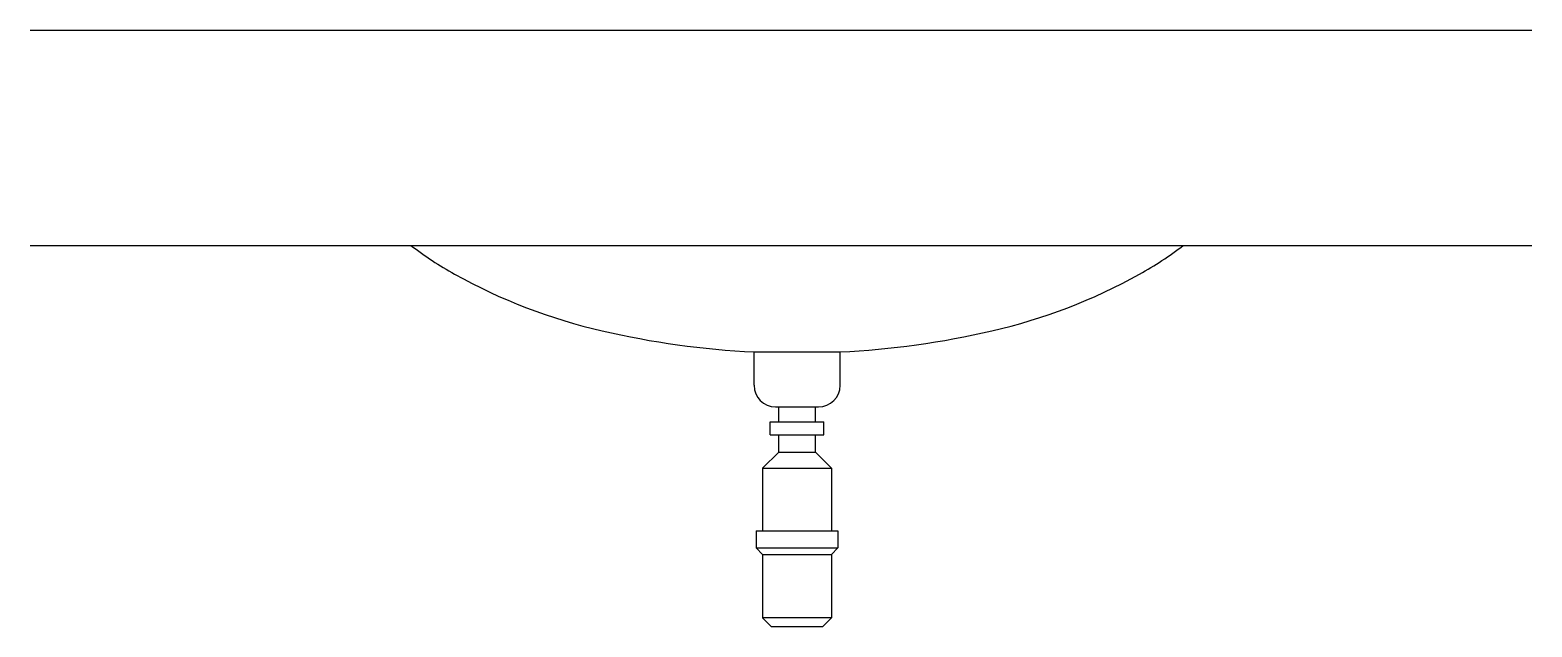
# Model space of a CAD drawing. Extents: x 1.201 to 1.899, y 8.11 to 8.387.
import ezdxf

# ---------------------------------------------------------------- set-up
doc = ezdxf.new("R2010")
doc.units = 0
doc.layers.get('0').update_dxf_attribs({"linetype": 'CONTINUOUS'})

msp = doc.modelspace()

# ---------------------------------------------------------------- linework, layer by layer
at = {"color": 0}
for p, q in [((1.20106, 8.38747), (1.89884, 8.38747)), ((1.20106, 8.28747), (1.89884, 8.28747)), ((1.53742, 8.23797), (1.57742, 8.23797)), ((1.53742, 8.22247), (1.53742, 8.23797)), ((1.57742, 8.22247), (1.57742, 8.23797)), ((1.54742, 8.21247), (1.56742, 8.21247)), ((1.54892, 8.20545), (1.54892, 8.21247)), ((1.56591, 8.20545), (1.56591, 8.21247)), ((1.54492, 8.19945), (1.54492, 8.20545)), ((1.54492, 8.20545), (1.56991, 8.20545)), ((1.54492, 8.19945), (1.56991, 8.19945)), ((1.54892, 8.19145), (1.54892, 8.19945)), ((1.56591, 8.19145), (1.56591, 8.19945)), ((1.56991, 8.19945), (1.56991, 8.20545)), ((1.54892, 8.19145), (1.54142, 8.18395)), ((1.54892, 8.19145), (1.56591, 8.19145)), ((1.56591, 8.19145), (1.57342, 8.18395)), ((1.54142, 8.18395), (1.54142, 8.15495)), ((1.54142, 8.18395), (1.57342, 8.18395)), ((1.57342, 8.18395), (1.57342, 8.15495)), ((1.53842, 8.15495), (1.53842, 8.14695)), ((1.53842, 8.15495), (1.57642, 8.15495)), ((1.57642, 8.15495), (1.57642, 8.14695)), ((1.53842, 8.14695), (1.54142, 8.14395)), ((1.53842, 8.14695), (1.57642, 8.14695)), ((1.54142, 8.14395), (1.57342, 8.14395)), ((1.54142, 8.14395), (1.54142, 8.11445)), ((1.57642, 8.14695), (1.57342, 8.14395)), ((1.57342, 8.14395), (1.57342, 8.11445)), ((1.54142, 8.11445), (1.54561, 8.11025)), ((1.57342, 8.11445), (1.54142, 8.11445)), ((1.56923, 8.11025), (1.54561, 8.11025)), ((1.57342, 8.11445), (1.56923, 8.11025))]:
    msp.add_line(p, q, dxfattribs=at)
for points in [[(1.37797, 8.28747, 0.037406), (1.39832, 8.27409, 0.070345), (1.46688, 8.24776, 0.044184), (1.53742, 8.23797, 0.056606)], [(1.57742, 8.23797, 0.044184), (1.64795, 8.24776, 0.070345), (1.71652, 8.27409, 0.037406), (1.73687, 8.28747, 0.161551)]]:
    msp.add_lwpolyline(points, format="xyb", dxfattribs=at)
for centre, start, end in [((1.54742, 8.22247), 180, 270), ((1.56742, 8.22247), 270, 0)]:
    msp.add_arc(centre, 0.01, start, end, dxfattribs=at)

doc.saveas('drawing.dxf')
